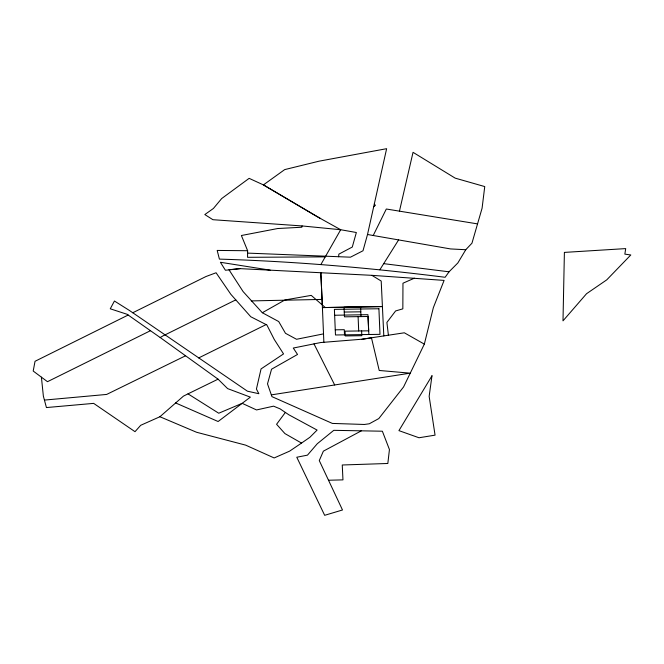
<?xml version="1.0" encoding="UTF-8"?>
<svg xmlns="http://www.w3.org/2000/svg" width="664" height="664" viewBox="0 0 664 664"><rect width="100%" height="100%" fill="white"/><g stroke="black" fill="none" stroke-linecap="round" stroke-linejoin="round"><path stroke-width="1" d="M338.582 256.769L338.864 254.146L352.285 247.041L356.352 232.508L340.698 229.727L302.103 225.943L301.829 227.229L277.685 228.532L241.389 235.512L247.631 250.726L247.539 257.317L325.252 256.868M247.597 253.108L350.476 257.184L363 250.768L367.524 234.442L386.631 148.686L319.069 161.178L284.698 169.602L263.409 184.899L249.141 178.35L221.668 198.561L213.418 208.471L204.819 214.563L212.928 219.709L302.103 225.943M399.454 211.16L413.033 152.322L455.172 178.135L484.745 186.576L482.089 208.181L471.955 243.198L465.771 249.722L457.861 262.936L449.038 271.808L445.137 277.278C370.205 267.858 294.907 261.4 219.402 259.109L217.186 250.436L247.631 250.726M271.335 394.881L410.153 373.16L379.219 370.471L371.458 337.793L363.241 339.113L320.587 342.558L293.281 348.044L297.53 354.46L271.551 369.209L267.509 383.867L271.949 396.64L332.365 423.424L364.387 424.47L369.3 423.781L378.804 418.569L403.571 386.946L424.337 344.126L433.343 307.681L444.1 280.399L371.89 275.336L240.077 268.638L225.411 270.256L220.406 262.28L270.223 270.173M367.507 234.492L373.218 235.504L386.315 209.011L477.541 223.892M320.903 264.504L340.698 229.727L316.28 216.165L263.409 184.899L320.654 218.597M379.858 269.767L398.599 239.911M285.371 412.427L276.573 424.279L284.922 433.584L301.531 443.079L309.897 437.286L317.101 430.073L288.915 414.826L280.075 408.858L273.568 406.161L256.536 409.945L242.169 403.33L218.738 413.232L188.003 393.86L183.455 396.126L159.916 416.735L140.71 425.292L135.008 431.683L93.657 403.372L46.43 407.555L43.359 396.109L41.409 377.169M373.707 206.67L375.392 205.359L374.305 203.997M301.531 443.079L289.637 451.13L274.149 457.952L245.655 445.137L196.544 432.256L159.733 416.66M132.75 312.761L205.998 276.514L216.082 272.763L230.84 294.301L250.784 316.753L266.87 324.962L274.29 339.503L283.545 353.912L261.052 368.918L256.428 389.046L258.869 393.719L247.406 391.179L129.331 310.403L114.432 301.024L110.265 308.801L127.09 314.279L160.19 337.528L164.846 334.83M240.077 268.638L228.964 269.733L243.115 291.587L262.322 312.727L284.873 299.987L311.217 295.38L325.302 307.54M361.316 430.853L323.368 451.163L319.276 460.592L342.491 509.985L324.671 515.314L296.783 457.239L307.465 455.147L317.276 443.743L333.784 430.33L382.364 431.21L389.436 449.545L387.826 463.48L342.259 464.991L342.964 479.873L328.514 480.238M128.169 315.035L35.034 361.291L33.2 371.043L47.484 381.692L150.512 330.672M164.979 334.913L235.786 299.871M198.685 357.938L266.115 324.58M185.571 355.779L106.655 394.433L44.43 400.085M188.003 393.86L218.066 379.161L227.619 388.606L250.369 397.138L218.116 421.515L175.595 402.932M414.369 278.183L402.965 283.221L402.841 308.851L395.611 310.943L386.896 322.422L388.407 335.22M323.534 333.868L296.534 339.279L285.47 333.286L278.722 321.559L262.322 312.727M361.963 339.229L404.343 332.797L424.337 344.126M251.274 300.916L322.073 299.414L323.866 342.309M322.405 307.581L382.414 306.56L322.422 307.59M334.639 315.251L367.939 314.678L368.885 334.507M344.251 312.055L360.809 311.814M335.254 329.825L344.276 329.693L344.491 334.847M465.771 249.722L450.541 248.934L373.218 235.504M383.692 263.649L449.038 271.808M339.902 229.653L340.532 230.018M371.89 275.336L381.202 281.046L383.809 335.918M160.19 337.528L218.066 379.161M313.989 343.886L334.673 384.971M322.073 299.414L320.812 272.738L322.314 304.959M361.008 316.595L360.602 307.042L344.052 307.274L344.458 316.828L368.03 316.496L368.636 330.83L345.064 331.162L345.263 335.942L361.814 335.71L361.614 330.929M358.095 316.637L358.701 330.971M564.4 252.403L562.997 320.861L586.544 293.712L606.747 279.859L630.8 254.968L624.849 254.138L625.704 248.602L564.4 252.403M431.974 375.782L429.151 396.366L435.061 435.152L418.992 437.759L398.931 430.629L431.974 375.782M378.912 308.752L334.39 309.374L335.478 334.98L379.991 334.349L378.912 308.752"/></g></svg>
